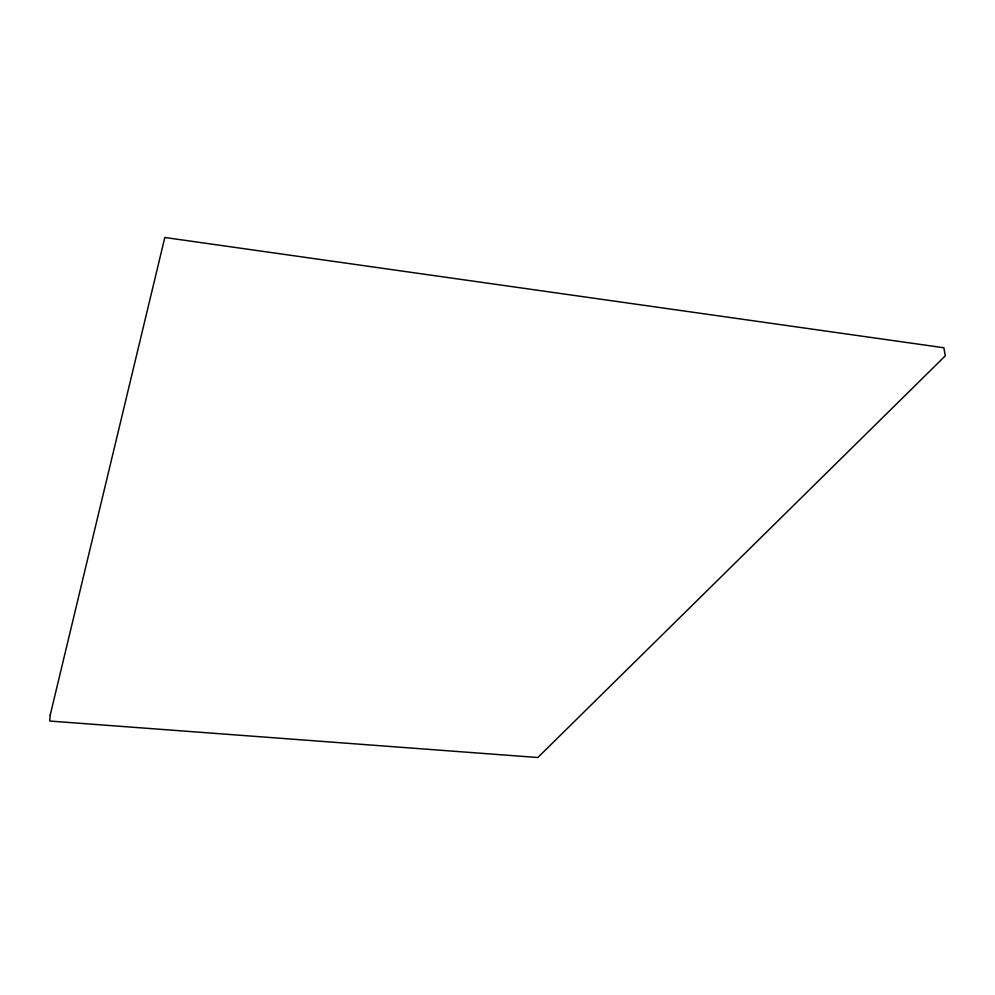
<?xml version="1.0" encoding="UTF-8"?>
<svg xmlns="http://www.w3.org/2000/svg" width="995" height="995" viewBox="0 0 995 995"><rect width="100%" height="100%" fill="white"/><g stroke="black" fill="none" stroke-linecap="round" stroke-linejoin="round"><path stroke-width="1.49" d="M50.198 715.119L49.75 721.039L537.835 757.518L945.25 355.911L943.882 347.765L164.822 237.482L50.198 715.119"/></g></svg>
